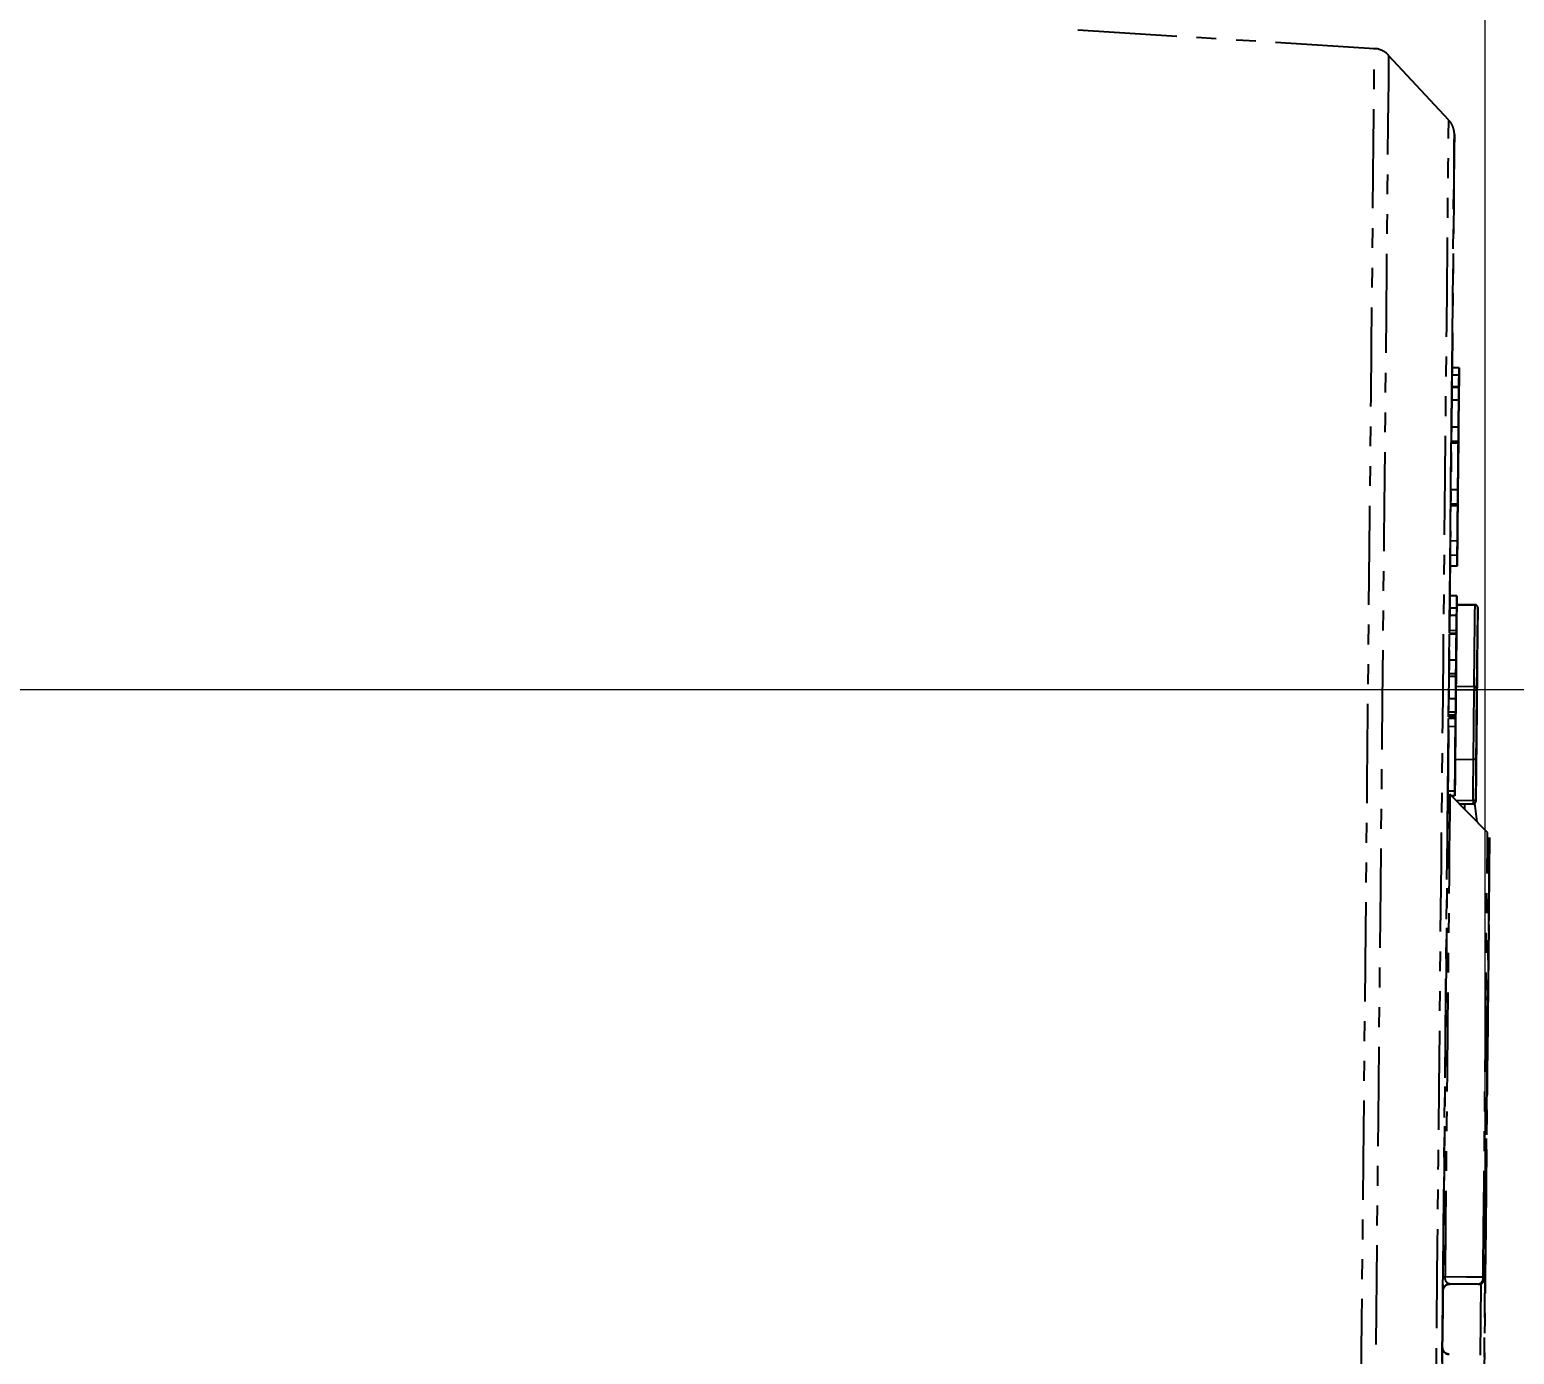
# Model space of a CAD drawing. Header units: millimetres. Extents: x 2454 to 4226, y 715 to 1968.
# Drawn here: x 3614.5 to 3709.6, y 1030.2 to 1115.1 of the extents above; entities that cross this region are included whole.
import ezdxf

# ---------------------------------------------------------------- set-up
doc = ezdxf.new("R2010")
doc.units = ezdxf.units.MM
doc.linetypes.add('PHANTOM', pattern=[12.7, 6.35, -1.27, 1.27, -1.27, 1.27, -1.27])
doc.layers.add('标注', color=3, linetype='Continuous', lineweight=13)
doc.styles.add('SLDTEXTSTYLE1', font='txt.shx', dxfattribs={"width": 0.7, "bigfont": 'gbcbig.shx'})
doc.dimstyles.new('SLDDIMSTYLE12$0', dxfattribs={"dimtxt": 12, "dimasz": 10, "dimexe": 0, "dimexo": 0.0625, "dimgap": 0.875, "dimtad": 1, "dimdec": 1, "dimlfac": 1.8, "dimrnd": 1e-09, "dimzin": 12, "dimdsep": 46, "dimtxsty": 'SLDTEXTSTYLE1', "dimcen": 0.09, "dimdle": 8.16, "dimclrd": 3, "dimclre": 3, "dimadec": 0, "dimazin": 3, "dimtfac": 1, "dimtdec": 1, "dimtofl": 0, "dimtmove": 0, "dimatfit": 3, "dimfxl": 0, "dimfrac": 2, "dimtolj": 1, "dimlwd": 5, "dimlwe": 5, "dimarcsym": 0})

# ---------------------------------------------------------------- blocks, each defined once
blk = doc.blocks.new('*D61')
at = {"layer": 'Defpoints', "color": 0, "transparency": 16777216}
for p in [(3519.375, 1192.133), (3519.375, 1063.18), (3707.733, 1035.479)]:
    blk.add_point(p, dxfattribs=at)
at = {"layer": '标注', "color": 3, "linetype": 'Continuous', "lineweight": 5, "transparency": 16777216}
for p, q in [((3519.375, 1063.243), (3519.375, 1192.133)), ((3697.733, 1192.133), (3529.375, 1192.133))]:
    blk.add_line(p, q, dxfattribs=at)
at = {"layer": '标注', "color": 3, "lineweight": 5, "transparency": 16777216}
blk.add_line((3707.733, 1035.541), (3707.733, 1192.133), dxfattribs=at)
at = {"layer": '标注', "color": 3, "transparency": 16777216}
for points in [[(3529.375, 1193.799), (3529.375, 1190.466), (3519.375, 1192.133)], [(3697.733, 1193.799), (3697.733, 1190.466), (3707.733, 1192.133)]]:
    blk.add_solid(points, dxfattribs=at)
at = {"layer": '标注', "color": 0, "transparency": 16777216, "insert": (3603.481, 1204.436), "char_height": 10, "attachment_point": 5, "style": 'SLDTEXTSTYLE1'}
blk.add_mtext('\\A1;{\\H2.28571x;195}', dxfattribs=at)
blk = doc.blocks.new('*D63')
at = {"layer": 'Defpoints', "color": 0, "transparency": 16777216}
for p in [(3469.361, 1174.458), (3739.556, 1174.458), (3205.353, 1072.804)]:
    blk.add_point(p, dxfattribs=at)
at = {"layer": '标注', "color": 3, "linetype": 'Continuous', "lineweight": 5, "transparency": 16777216}
for p, q in [((3469.424, 1174.458), (3739.556, 1174.458)), ((3739.556, 1082.804), (3739.556, 1164.458))]:
    blk.add_line(p, q, dxfattribs=at)
at = {"layer": '标注', "color": 3, "lineweight": 5, "transparency": 16777216}
blk.add_line((3205.416, 1072.804), (3739.556, 1072.804), dxfattribs=at)
at = {"layer": '标注', "color": 3, "transparency": 16777216}
for points in [[(3737.889, 1164.458), (3741.222, 1164.458), (3739.556, 1174.458)], [(3737.889, 1082.804), (3741.222, 1082.804), (3739.556, 1072.804)]]:
    blk.add_solid(points, dxfattribs=at)
at = {"layer": '标注', "color": 0, "transparency": 16777216, "insert": (3727.252, 1123.631), "char_height": 10, "attachment_point": 5, "rotation": 90, "style": 'SLDTEXTSTYLE1'}
blk.add_mtext('\\A1;{\\H2.28571x;115}', dxfattribs=at)

msp = doc.modelspace()

# ---------------------------------------------------------------- linework, layer by layer
at = {"color": 7, "linetype": 'PHANTOM', "lineweight": 25}
for p, q in [((3700.64, 1113.845), (3681.096, 1115.064)), ((3705.395, 1109.278), (3701.545, 1113.417)), ((3705.608, 1093.409), (3705.752, 1107.831)), ((3705.596, 1092.203), (3705.604, 1092.949)), ((3705.604, 1092.949), (3705.608, 1093.409)), ((3706.054, 1092.945), (3705.604, 1092.949)), ((3705.608, 1093.409), (3705.608, 1093.409)), ((3706.058, 1093.404), (3705.608, 1093.409)), ((3706.058, 1093.404), (3705.608, 1093.409)), ((3706.058, 1093.404), (3706.035, 1091.049)), ((3706.046, 1092.198), (3706.054, 1092.945)), ((3706.058, 1093.404), (3706.058, 1093.404)), ((3705.587, 1091.341), (3705.595, 1092.145)), ((3706.045, 1092.141), (3705.595, 1092.145)), ((3706.046, 1092.198), (3705.596, 1092.203)), ((3706.037, 1091.337), (3706.045, 1092.141)), ((3706.037, 1091.337), (3705.587, 1091.341)), ((3706.032, 1090.762), (3706.04, 1091.624)), ((3706.04, 1091.624), (3706.04, 1091.624)), ((3705.561, 1088.699), (3705.57, 1089.618)), ((3706.02, 1089.613), (3705.57, 1089.618)), ((3706.011, 1088.694), (3706.02, 1089.613)), ((3706.015, 1089.096), (3706.023, 1089.843)), ((3706.017, 1089.269), (3706.016, 1089.211)), ((3706.017, 1089.326), (3706.017, 1089.269)), ((3705.53, 1085.597), (3705.56, 1088.584)), ((3705.56, 1088.584), (3705.561, 1088.699)), ((3706.01, 1088.579), (3705.56, 1088.584)), ((3706.011, 1088.694), (3705.561, 1088.699)), ((3706.012, 1088.752), (3705.979, 1085.478)), ((3705.979, 1085.478), (3706.012, 1088.752)), ((3705.98, 1085.535), (3706.011, 1088.694)), ((3706.002, 1087.718), (3706.008, 1088.407)), ((3706.002, 1087.718), (3706.008, 1088.407)), ((3706.008, 1088.407), (3706.008, 1088.407)), ((3706.008, 1088.407), (3706.008, 1088.407)), ((3706.01, 1088.579), (3706.011, 1088.694)), ((3706.011, 1088.694), (3706.012, 1088.752)), ((3706.011, 1088.694), (3706.011, 1088.694)), ((3706.012, 1088.752), (3706.012, 1088.809)), ((3706.005, 1088.062), (3705.983, 1085.88)), ((3705.991, 1086.626), (3706, 1087.545)), ((3705.997, 1087.258), (3705.997, 1087.258)), ((3705.997, 1087.258), (3705.997, 1087.258)), ((3705.989, 1086.454), (3705.991, 1086.626)), ((3705.992, 1086.741), (3705.992, 1086.741)), ((3705.992, 1086.741), (3705.992, 1086.741)), ((3705.521, 1084.678), (3705.53, 1085.597)), ((3705.98, 1085.593), (3705.53, 1085.597)), ((3705.971, 1084.674), (3705.98, 1085.593)), ((3705.979, 1085.478), (3705.98, 1085.535)), ((3705.979, 1085.478), (3705.979, 1085.478)), ((3705.979, 1085.478), (3705.979, 1085.478)), ((3705.979, 1085.42), (3705.979, 1085.478)), ((3705.52, 1084.563), (3705.521, 1084.678)), ((3705.97, 1084.559), (3705.52, 1084.563)), ((3705.971, 1084.674), (3705.521, 1084.678)), ((3705.974, 1084.961), (3705.967, 1084.214)), ((3705.97, 1084.559), (3705.971, 1084.674)), ((3705.975, 1085.018), (3705.974, 1084.961)), ((3705.974, 1084.961), (3705.974, 1084.903)), ((3705.959, 1083.41), (3705.952, 1082.721)), ((3705.956, 1083.123), (3705.948, 1082.318)), ((3705.489, 1081.404), (3705.498, 1082.323)), ((3705.948, 1082.318), (3705.498, 1082.323)), ((3705.946, 1082.146), (3705.939, 1081.399)), ((3705.463, 1078.819), (3705.482, 1080.715)), ((3705.482, 1080.715), (3705.489, 1081.404)), ((3705.932, 1080.71), (3705.482, 1080.715)), ((3705.939, 1081.399), (3705.489, 1081.404)), ((3705.933, 1080.825), (3705.932, 1080.71)), ((3705.455, 1078.015), (3705.463, 1078.819)), ((3705.913, 1078.815), (3705.463, 1078.819)), ((3705.905, 1078.011), (3705.913, 1078.815)), ((3705.905, 1078.011), (3705.455, 1078.015)), ((3705.898, 1077.321), (3705.906, 1078.068)), ((3705.906, 1078.068), (3705.902, 1077.666)), ((3707.078, 1078.238), (3705.907, 1078.249)), ((3707.078, 1078.207), (3705.907, 1078.218)), ((3707.212, 1073.617), (3707.256, 1078.056)), ((3705.441, 1076.579), (3705.45, 1077.555)), ((3705.9, 1077.551), (3705.45, 1077.555)), ((3705.857, 1073.128), (3705.896, 1077.091)), ((3705.896, 1077.091), (3705.878, 1075.311)), ((3705.882, 1075.655), (3705.893, 1076.747)), ((3705.891, 1076.575), (3705.9, 1077.551)), ((3705.893, 1076.747), (3705.893, 1076.747)), ((3705.896, 1077.091), (3705.898, 1077.321)), ((3705.422, 1074.683), (3705.439, 1076.349)), ((3705.439, 1076.407), (3705.441, 1076.579)), ((3705.889, 1076.402), (3705.439, 1076.407)), ((3705.889, 1076.345), (3705.439, 1076.349)), ((3705.891, 1076.575), (3705.441, 1076.579)), ((3705.889, 1076.345), (3705.846, 1072.094)), ((3705.869, 1074.392), (3705.889, 1076.345)), ((3705.889, 1076.345), (3705.891, 1076.611)), ((3705.889, 1076.402), (3705.891, 1076.575)), ((3707.235, 1075.895), (3707.225, 1074.946)), ((3707.226, 1074.983), (3707.233, 1075.718)), ((3707.233, 1075.718), (3707.235, 1075.895)), ((3705.873, 1074.794), (3705.861, 1073.53)), ((3705.876, 1075.081), (3705.871, 1074.564)), ((3705.873, 1074.794), (3705.873, 1074.794)), ((3705.878, 1075.311), (3705.878, 1075.311)), ((3705.878, 1075.311), (3705.878, 1075.311)), ((3705.881, 1075.541), (3705.882, 1075.655)), ((3705.881, 1075.541), (3705.881, 1075.541)), ((3705.882, 1075.655), (3705.882, 1075.655)), ((3707.225, 1074.946), (3707.209, 1073.355)), ((3707.218, 1074.239), (3707.224, 1074.871)), ((3707.226, 1075.048), (3707.22, 1074.415)), ((3707.22, 1074.415), (3707.226, 1074.983)), ((3707.224, 1074.871), (3707.226, 1075.048)), ((3705.412, 1073.65), (3705.413, 1073.822)), ((3705.413, 1073.822), (3705.422, 1074.683)), ((3705.863, 1073.817), (3705.413, 1073.822)), ((3705.872, 1074.679), (3705.422, 1074.683)), ((3705.845, 1071.979), (3705.864, 1073.875)), ((3705.862, 1073.645), (3705.868, 1074.277)), ((3705.862, 1073.645), (3705.863, 1073.817)), ((3705.863, 1073.817), (3705.872, 1074.679)), ((3705.864, 1073.875), (3705.864, 1073.875)), ((3705.869, 1074.392), (3705.869, 1074.392)), ((3705.871, 1074.564), (3705.871, 1074.564)), ((3707.217, 1074.099), (3707.203, 1072.685)), ((3707.205, 1072.899), (3707.219, 1074.313)), ((3707.209, 1073.355), (3707.218, 1074.257)), ((3707.22, 1074.434), (3707.213, 1073.746)), ((3707.213, 1073.746), (3707.218, 1074.239)), ((3707.219, 1074.313), (3707.217, 1074.099)), ((3707.218, 1074.257), (3707.22, 1074.434)), ((3705.397, 1072.214), (3705.412, 1073.65)), ((3705.862, 1073.645), (3705.412, 1073.65)), ((3705.855, 1073.013), (3705.84, 1071.462)), ((3705.859, 1073.358), (3705.853, 1072.726)), ((3705.855, 1073.009), (3705.856, 1073.013)), ((3705.856, 1073.013), (3705.855, 1073.013)), ((3705.856, 1073.015), (3707.026, 1073.004)), ((3705.861, 1073.53), (3705.861, 1073.53)), ((3705.861, 1073.53), (3705.861, 1073.53)), ((3707.205, 1072.901), (3707.161, 1068.462)), ((3707.197, 1072.136), (3707.207, 1073.094)), ((3707.209, 1073.271), (3707.205, 1072.899)), ((3707.239, 1072.951), (3707.205, 1072.952)), ((3707.207, 1073.094), (3707.209, 1073.271)), ((3705.389, 1071.352), (3705.397, 1072.214)), ((3705.847, 1072.209), (3705.397, 1072.214)), ((3705.839, 1071.348), (3705.847, 1072.209)), ((3705.84, 1071.405), (3705.854, 1072.841)), ((3705.846, 1072.094), (3705.842, 1071.692)), ((3705.845, 1071.979), (3705.845, 1071.979)), ((3707.024, 1072.776), (3705.853, 1072.787)), ((3705.853, 1072.726), (3705.853, 1072.726)), ((3706.98, 1068.337), (3707.024, 1072.776)), ((3707.183, 1070.74), (3707.199, 1072.331)), ((3707.197, 1072.145), (3707.186, 1071.01)), ((3707.186, 1070.992), (3707.195, 1071.903)), ((3707.195, 1071.903), (3707.194, 1071.755)), ((3707.199, 1072.331), (3707.197, 1072.145)), ((3707.199, 1072.313), (3707.197, 1072.136)), ((3707.203, 1072.685), (3707.199, 1072.313)), ((3705.38, 1070.433), (3705.385, 1070.95)), ((3705.835, 1070.945), (3705.385, 1070.95)), ((3705.386, 1071.065), (3705.387, 1071.18)), ((3705.836, 1071.06), (3705.386, 1071.065)), ((3705.387, 1071.18), (3705.389, 1071.352)), ((3705.837, 1071.175), (3705.387, 1071.18)), ((3705.839, 1071.348), (3705.389, 1071.352)), ((3705.83, 1070.428), (3705.835, 1070.945)), ((3705.838, 1071.29), (3705.833, 1070.716)), ((3705.833, 1070.773), (3705.835, 1071.003)), ((3705.835, 1071.003), (3705.84, 1071.405)), ((3705.835, 1070.945), (3705.835, 1070.945)), ((3705.842, 1071.692), (3705.836, 1071.06)), ((3705.836, 1071.06), (3705.84, 1071.462)), ((3705.837, 1071.175), (3705.839, 1071.348)), ((3705.84, 1071.462), (3705.84, 1071.462)), ((3705.84, 1071.462), (3705.84, 1071.462)), ((3705.84, 1071.462), (3705.84, 1071.462)), ((3707.189, 1071.327), (3707.173, 1069.736)), ((3707.176, 1070.024), (3707.189, 1071.28)), ((3707.187, 1071.131), (3707.178, 1070.182)), ((3707.178, 1070.219), (3707.186, 1070.954)), ((3707.194, 1071.755), (3707.18, 1070.396)), ((3707.18, 1070.378), (3707.191, 1071.513)), ((3707.189, 1071.299), (3707.181, 1070.452)), ((3707.186, 1070.954), (3707.187, 1071.131)), ((3707.186, 1071.01), (3707.186, 1070.992)), ((3707.191, 1071.513), (3707.189, 1071.327)), ((3707.189, 1071.28), (3707.189, 1071.299)), ((3705.83, 1070.428), (3705.38, 1070.433)), ((3705.814, 1068.82), (3705.833, 1070.716)), ((3705.825, 1069.969), (3705.831, 1070.543)), ((3705.834, 1070.831), (3705.827, 1070.199)), ((3705.833, 1070.716), (3705.833, 1070.773)), ((3705.833, 1070.716), (3705.833, 1070.716)), ((3705.833, 1070.716), (3705.833, 1070.716)), ((3707.178, 1070.182), (3707.162, 1068.591)), ((3707.171, 1069.475), (3707.177, 1070.108)), ((3707.179, 1070.285), (3707.173, 1069.652)), ((3707.173, 1069.652), (3707.178, 1070.219)), ((3707.173, 1069.736), (3707.176, 1070.024)), ((3707.177, 1070.108), (3707.179, 1070.285)), ((3707.18, 1070.396), (3707.18, 1070.378)), ((3707.181, 1070.452), (3707.183, 1070.74)), ((3707.161, 1068.489), (3707.168, 1069.177)), ((3707.162, 1068.591), (3707.171, 1069.494)), ((3707.174, 1069.754), (3707.164, 1068.731)), ((3707.165, 1068.908), (3707.176, 1069.978)), ((3707.173, 1069.671), (3707.166, 1068.982)), ((3707.166, 1068.982), (3707.171, 1069.475)), ((3707.168, 1069.177), (3707.166, 1068.964)), ((3707.171, 1069.494), (3707.173, 1069.671)), ((3707.176, 1069.978), (3707.174, 1069.754)), ((3705.808, 1068.246), (3705.809, 1068.303)), ((3705.809, 1068.303), (3705.809, 1068.361)), ((3705.809, 1068.348), (3706.98, 1068.337)), ((3705.815, 1068.935), (3705.814, 1068.878)), ((3705.814, 1068.878), (3705.814, 1068.82)), ((3707.154, 1067.763), (3707.159, 1068.312)), ((3707.166, 1068.964), (3707.159, 1068.312)), ((3707.159, 1068.312), (3707.162, 1068.573)), ((3707.164, 1068.731), (3707.162, 1068.573)), ((3707.197, 1068.71), (3707.163, 1068.711)), ((3707.164, 1068.731), (3707.164, 1068.731)), ((3705.798, 1067.212), (3705.791, 1066.523)), ((3707.15, 1067.373), (3707.155, 1067.838)), ((3707.154, 1067.763), (3707.15, 1067.373)), ((3707.156, 1067.968), (3707.155, 1067.838)), ((3705.789, 1066.293), (3705.339, 1066.297)), ((3705.795, 1066.925), (3705.786, 1066.006)), ((3705.796, 1067.04), (3705.789, 1066.293)), ((3705.791, 1066.523), (3705.791, 1066.523)), ((3707.88, 1063.645), (3705.468, 1066.106)), ((3705.786, 1066.006), (3705.564, 1066.008)), ((3705.851, 1065.716), (3706.953, 1065.705)), ((3706.951, 1065.476), (3706.077, 1065.485)), ((3706.08, 1065.482), (3706.951, 1065.473)), ((3706.408, 1065.479), (3706.405, 1065.15)), ((3706.411, 1065.479), (3706.408, 1065.147)), ((3706.951, 1065.476), (3706.951, 1065.476)), ((3707.96, 1058.423), (3707.98, 1060.438)), ((3707.954, 1057.739), (3707.934, 1055.723)), ((3707.954, 1057.739), (3707.953, 1057.76)), ((3707.953, 1057.749), (3707.954, 1057.739)), ((3707.597, 1035.193), (3707.601, 1035.628)), ((3707.729, 1035.164), (3707.729, 1035.164)), ((3705.02, 1034.29), (3705.02, 1034.29)), ((3707.274, 1034.718), (3705.474, 1034.736)), ((3705.474, 1034.736), (3705.474, 1034.736)), ((3704.984, 1030.691), (3704.984, 1030.691))]:
    msp.add_line(p, q, dxfattribs=at)
at = {"color": 7, "linetype": 'PHANTOM', "lineweight": 25, "flags": 128}
for points in [[(3699.025, 951.239), (3699.025, 951.247), (3699.027, 951.474), (3699.032, 952.015), (3699.04, 952.869), (3699.052, 954.032), (3699.066, 955.499), (3699.084, 957.265), (3699.104, 959.323), (3699.128, 961.664), (3699.153, 964.281), (3699.182, 967.162), (3699.213, 970.297), (3699.247, 973.673), (3699.282, 977.278), (3699.32, 981.097), (3699.36, 985.115), (3699.402, 989.317), (3699.445, 993.687), (3699.49, 998.208), (3699.536, 1002.861), (3699.584, 1007.63), (3699.632, 1012.496), (3699.681, 1017.439), (3699.731, 1022.44), (3699.781, 1027.481), (3699.831, 1032.542), (3699.881, 1037.602), (3699.932, 1042.643), (3699.981, 1047.645), (3700.03, 1052.588), (3700.079, 1057.454), (3700.126, 1062.222), (3700.172, 1066.876), (3700.217, 1071.397), (3700.261, 1075.766), (3700.303, 1079.969), (3700.343, 1083.987), (3700.381, 1087.806), (3700.416, 1091.41), (3700.45, 1094.787), (3700.481, 1097.922), (3700.51, 1100.803), (3700.536, 1103.42), (3700.559, 1105.761), (3700.58, 1107.819), (3700.598, 1109.585), (3700.612, 1111.052), (3700.624, 1112.215), (3700.632, 1113.068), (3700.638, 1113.61), (3700.64, 1113.837), (3700.64, 1113.845)], [(3701.545, 1113.417), (3701.545, 1113.406), (3701.542, 1113.161), (3701.536, 1112.591), (3701.527, 1111.699), (3701.515, 1110.488), (3701.5, 1108.964), (3701.482, 1107.132), (3701.46, 1104.999), (3701.436, 1102.575), (3701.409, 1099.869), (3701.38, 1096.891), (3701.347, 1093.655), (3701.313, 1090.172), (3701.276, 1086.458), (3701.237, 1082.526), (3701.196, 1078.394), (3701.153, 1074.076), (3701.108, 1069.592), (3701.062, 1064.958), (3701.015, 1060.193), (3700.966, 1055.318), (3700.917, 1050.35), (3700.867, 1045.311), (3700.816, 1040.22), (3700.765, 1035.099), (3700.714, 1029.967), (3700.663, 1024.845), (3700.613, 1019.755), (3700.563, 1014.716), (3700.513, 1009.748), (3700.465, 1004.872), (3700.418, 1000.108), (3700.372, 995.474), (3700.327, 990.99), (3700.284, 986.672), (3700.243, 982.539), (3700.204, 978.608), (3700.167, 974.893), (3700.133, 971.411), (3700.101, 968.174), (3700.071, 965.197), (3700.044, 962.491), (3700.02, 960.067), (3699.999, 957.934), (3699.981, 956.102), (3699.966, 954.577), (3699.954, 953.366), (3699.945, 952.474), (3699.94, 951.905), (3699.937, 951.659), (3699.937, 951.649)], [(3703.869, 955.711), (3703.869, 955.718), (3703.872, 955.946), (3703.877, 956.496), (3703.885, 957.367), (3703.897, 958.553), (3703.912, 960.051), (3703.93, 961.854), (3703.951, 963.954), (3703.974, 966.343), (3704.001, 969.01), (3704.03, 971.944), (3704.061, 975.134), (3704.095, 978.564), (3704.132, 982.222), (3704.17, 986.092), (3704.211, 990.156), (3704.253, 994.399), (3704.296, 998.803), (3704.341, 1003.348), (3704.388, 1008.016), (3704.435, 1012.787), (3704.483, 1017.64), (3704.532, 1022.557), (3704.582, 1027.515), (3704.631, 1032.494), (3704.68, 1037.473), (3704.73, 1042.432), (3704.779, 1047.348), (3704.827, 1052.202), (3704.874, 1056.973), (3704.921, 1061.641), (3704.966, 1066.186), (3705.01, 1070.589), (3705.052, 1074.832), (3705.092, 1078.897), (3705.131, 1082.766), (3705.167, 1086.424), (3705.201, 1089.855), (3705.233, 1093.044), (3705.262, 1095.978), (3705.289, 1098.646), (3705.313, 1101.034), (3705.334, 1103.134), (3705.352, 1104.937), (3705.367, 1106.435), (3705.378, 1107.622), (3705.387, 1108.492), (3705.393, 1109.042), (3705.395, 1109.271), (3705.395, 1109.278)], [(3705.757, 1108.345), (3705.757, 1108.338), (3705.754, 1108.112), (3705.749, 1107.569), (3705.74, 1106.709), (3705.728, 1105.537), (3705.714, 1104.057), (3705.696, 1102.276), (3705.675, 1100.201), (3705.652, 1097.841), (3705.625, 1095.206), (3705.597, 1092.308), (3705.565, 1089.157), (3705.531, 1085.768), (3705.496, 1082.154), (3705.457, 1078.331), (3705.418, 1074.316), (3705.376, 1070.124), (3705.333, 1065.774), (3705.288, 1061.284), (3705.242, 1056.673), (3705.195, 1051.96), (3705.148, 1047.165), (3705.099, 1042.308), (3705.051, 1037.409), (3705.002, 1032.491), (3704.953, 1027.572), (3704.904, 1022.673), (3704.856, 1017.817), (3704.808, 1013.021), (3704.762, 1008.308), (3704.716, 1003.697), (3704.671, 999.207), (3704.628, 994.857), (3704.586, 990.665), (3704.546, 986.65), (3704.509, 982.827), (3704.473, 979.213), (3704.439, 975.824), (3704.408, 972.673), (3704.379, 969.775), (3704.353, 967.14), (3704.33, 964.78), (3704.309, 962.705), (3704.291, 960.924), (3704.277, 959.444), (3704.265, 958.272), (3704.257, 957.412), (3704.251, 956.869), (3704.249, 956.643), (3704.249, 956.636)], [(3705.752, 1107.831), (3705.756, 1108.244), (3705.757, 1108.345)], [(3707.026, 1073.004), (3707.033, 1073.758), (3707.041, 1074.486), (3707.048, 1075.185), (3707.054, 1075.855), (3707.061, 1076.493), (3707.067, 1077.099), (3707.072, 1077.671), (3707.078, 1078.207)], [(3707.078, 1078.238), (3707.078, 1078.237), (3707.078, 1078.232), (3707.078, 1078.222), (3707.078, 1078.207)], [(3707.256, 1078.056), (3707.251, 1077.525), (3707.245, 1076.958), (3707.239, 1076.358), (3707.233, 1075.726), (3707.226, 1075.062), (3707.219, 1074.369), (3707.212, 1073.648), (3707.205, 1072.901)], [(3707.026, 1073.004), (3707.026, 1072.977), (3707.025, 1072.947), (3707.025, 1072.917), (3707.025, 1072.886), (3707.024, 1072.855), (3707.024, 1072.826), (3707.024, 1072.799), (3707.024, 1072.776)], [(3707.026, 1073.004), (3707.061, 1073.001), (3707.095, 1072.995), (3707.126, 1072.986), (3707.153, 1072.973), (3707.175, 1072.957), (3707.192, 1072.94), (3707.202, 1072.921), (3707.205, 1072.901)], [(3707.133, 1065.655), (3707.134, 1065.758), (3707.138, 1066.147), (3707.144, 1066.806), (3707.153, 1067.708), (3707.164, 1068.814), (3707.177, 1070.081), (3707.191, 1071.454), (3707.205, 1072.878)], [(3707.204, 1072.773), (3707.204, 1072.796), (3707.205, 1072.868), (3707.206, 1072.989), (3707.208, 1073.156), (3707.21, 1073.366), (3707.212, 1073.617)], [(3707.205, 1072.878), (3707.204, 1072.801), (3707.204, 1072.773), (3707.204, 1072.773)], [(3706.953, 1065.705), (3706.957, 1066.053), (3706.96, 1066.409), (3706.964, 1066.764), (3706.967, 1067.114), (3706.971, 1067.452), (3706.974, 1067.772), (3706.977, 1068.069), (3706.98, 1068.337)], [(3707.161, 1068.462), (3707.158, 1068.176), (3707.155, 1067.86), (3707.151, 1067.519), (3707.148, 1067.158), (3707.144, 1066.785), (3707.14, 1066.406), (3707.137, 1066.027), (3707.133, 1065.655)], [(3705.029, 1035.242), (3705.062, 1038.491), (3705.093, 1041.685), (3705.124, 1044.793), (3705.154, 1047.786), (3705.182, 1050.636), (3705.209, 1053.318), (3705.234, 1055.805), (3705.256, 1058.074), (3705.277, 1060.105), (3705.294, 1061.879), (3705.309, 1063.378), (3705.321, 1064.59), (3705.33, 1065.502), (3705.336, 1066.106), (3705.339, 1066.397), (3705.34, 1066.424)], [(3705.468, 1066.106), (3705.468, 1066.033), (3705.463, 1065.634), (3705.456, 1064.893), (3705.445, 1063.818), (3705.431, 1062.419), (3705.414, 1060.71), (3705.394, 1058.71), (3705.372, 1056.439), (3705.347, 1053.921), (3705.32, 1051.181), (3705.29, 1048.248), (3705.26, 1045.153), (3705.227, 1041.926), (3705.194, 1038.602), (3705.161, 1035.215)], [(3706.953, 1065.705), (3706.953, 1065.664), (3706.953, 1065.624), (3706.952, 1065.585), (3706.952, 1065.55), (3706.952, 1065.52), (3706.951, 1065.497), (3706.951, 1065.482), (3706.951, 1065.476)], [(3707.213, 1064.326), (3707.098, 1065.355), (3707.075, 1065.524)], [(3707.601, 1035.628), (3707.628, 1038.311), (3707.659, 1041.37), (3707.688, 1044.337), (3707.716, 1047.184), (3707.743, 1049.881), (3707.768, 1052.4), (3707.791, 1054.716), (3707.812, 1056.805), (3707.83, 1058.646), (3707.846, 1060.221), (3707.859, 1061.512), (3707.869, 1062.507), (3707.876, 1063.195), (3707.88, 1063.571), (3707.88, 1063.645)], [(3707.98, 1060.438), (3707.993, 1061.667), (3708.001, 1062.563), (3708.007, 1063.118), (3708.009, 1063.324), (3708.007, 1063.18), (3708.003, 1062.687), (3707.994, 1061.851), (3707.982, 1060.681), (3707.968, 1059.191), (3707.95, 1057.397), (3707.929, 1055.32), (3707.906, 1052.983), (3707.88, 1050.413), (3707.853, 1047.64), (3707.823, 1044.694), (3707.793, 1041.609), (3707.761, 1038.42), (3707.729, 1035.164)], [(3707.729, 1035.164), (3707.758, 1038.15), (3707.787, 1041.073), (3707.816, 1043.9), (3707.842, 1046.598), (3707.868, 1049.139), (3707.891, 1051.493), (3707.912, 1053.634), (3707.931, 1055.538), (3707.948, 1057.184), (3707.961, 1058.553), (3707.972, 1059.63), (3707.98, 1060.404), (3707.984, 1060.865), (3707.986, 1061.008)], [(3707.986, 1061.008), (3707.986, 1061.008), (3707.984, 1060.831), (3707.98, 1060.424)], [(3707.98, 1060.424), (3707.979, 1060.337), (3707.971, 1059.532), (3707.96, 1058.423)], [(3707.451, 1007.189), (3707.472, 1009.217), (3707.494, 1011.509), (3707.52, 1014.04), (3707.547, 1016.779), (3707.576, 1019.697), (3707.606, 1022.759), (3707.638, 1025.932), (3707.67, 1029.179), (3707.703, 1032.464), (3707.735, 1035.748), (3707.768, 1038.995), (3707.799, 1042.168), (3707.83, 1045.231), (3707.859, 1048.148), (3707.886, 1050.888), (3707.911, 1053.418), (3707.934, 1055.71), (3707.954, 1057.739)], [(3707.934, 1055.723), (3707.915, 1053.845), (3707.894, 1051.728), (3707.871, 1049.395), (3707.846, 1046.873), (3707.819, 1044.189), (3707.791, 1041.375), (3707.762, 1038.46), (3707.733, 1035.479), (3707.703, 1032.464), (3707.673, 1029.448), (3707.643, 1026.467), (3707.614, 1023.553), (3707.586, 1020.738), (3707.56, 1018.055), (3707.534, 1015.532), (3707.511, 1013.2), (3707.49, 1011.082), (3707.471, 1009.204)], [(3705.161, 1035.215), (3706.525, 1035.202), (3707.597, 1035.193)], [(3705.02, 1034.296), (3705.009, 1033.228), (3704.98, 1030.306)], [(3704.981, 1030.308), (3705.01, 1033.228), (3705.021, 1034.297)], [(3704.984, 1030.69), (3704.985, 1030.82), (3704.991, 1031.377), (3704.996, 1031.933), (3705.002, 1032.491), (3705.008, 1033.048), (3705.013, 1033.604), (3705.019, 1034.161), (3705.024, 1034.716)], [(3704.985, 1030.684), (3704.988, 1030.959), (3705.018, 1034.022), (3705.021, 1034.298)], [(3707.42, 1030.181), (3707.443, 1032.466), (3707.465, 1034.696)]]:
    msp.add_lwpolyline(points, dxfattribs=at)
at = {"color": 7, "linetype": 'PHANTOM', "lineweight": 25}
for centre, radius, start, end in [((3707.076, 1078.058), 0.18, 359.43161, 89.4307), ((3707.09, 1078.04), 0.167, 5.2873, 94.28046), ((3707.048, 1072.935), 0.161, 261.38151, 348.00808), ((3707.004, 1068.495), 0.161, 261.38151, 348.00808), ((3706.953, 1065.656), 0.18, 269.41824, 359.4182), ((3706.993, 1065.5), 0.208, 47.891, 100.99118), ((3705.147, 1035.479), 0.265, 243.65387, 273.05751), ((3707.193, 1035.121), 0.411, 281.46531, 10.07652), ((3707.279, 1035.168), 0.45, 269.4307, 359.4307), ((3707.611, 1034.944), 0.249, 61.80955, 93.20159), ((3705.47, 1034.286), 0.45, 89.4307, 179.4307), ((3705.434, 1030.686), 0.45, 179.4307, 269.4307)]:
    msp.add_arc(centre, radius, start, end, dxfattribs=at)
for points, knots in [([(3701.572, 1113.374), (3701.56, 1113.392), (3701.454, 1113.548), (3701.142, 1113.725), (3700.814, 1113.863), (3700.643, 1113.84), (3700.632, 1113.839)], [0, 0, 0, 0, 0.061666, 0.521352, 0.969692, 1, 1, 1, 1]), ([(3705.752, 1107.831), (3705.753, 1107.918), (3705.755, 1108.17), (3705.756, 1108.309), (3705.757, 1108.343), (3705.757, 1108.348), (3705.757, 1108.354), (3705.757, 1108.361), (3705.757, 1108.38), (3705.756, 1108.413), (3705.751, 1108.498), (3705.731, 1108.643), (3705.66, 1108.878), (3705.575, 1109.08), (3705.474, 1109.176), (3705.46, 1109.19)], [0, 0, 0, 0, 0.252463, 0.732479, 0.852694, 0.885035, 0.898517, 0.905767, 0.90877, 0.911295, 0.917663, 0.934661, 0.956888, 0.993884, 1, 1, 1, 1]), ([(3706.01, 1088.522), (3706.014, 1088.928), (3706.022, 1089.74), (3706.032, 1090.767), (3706.045, 1092.086), (3706.054, 1092.963), (3706.058, 1093.404)], [0, 0, 0, 0, 0.280918, 0.561832, 0.779392, 1, 1, 1, 1]), ([(3706.054, 1092.945), (3706.049, 1092.443), (3706.04, 1091.616), (3706.029, 1090.467), (3706.019, 1089.494), (3706.013, 1088.846), (3706.01, 1088.522)], [0, 0, 0, 0, 0.339969, 0.559979, 0.77999, 1, 1, 1, 1]), ([(3706.016, 1089.211), (3706.022, 1089.77), (3706.03, 1090.549), (3706.04, 1091.547), (3706.044, 1091.981), (3706.046, 1092.198)], [0, 0, 0, 0, 0.560105, 0.780141, 1, 1, 1, 1]), ([(3706.045, 1092.141), (3706.04, 1091.602), (3706.031, 1090.641), (3706.021, 1089.688), (3706.017, 1089.269)], [0, 0, 0, 0, 0.559945, 1, 1, 1, 1]), ([(3705.57, 1089.618), (3705.573, 1089.895), (3705.577, 1090.325), (3705.583, 1090.912), (3705.586, 1091.198), (3705.587, 1091.341)], [0, 0, 0, 0, 0.474846, 0.738822, 1, 1, 1, 1]), ([(3706.04, 1091.624), (3706.025, 1090.087), (3706.006, 1088.147), (3705.983, 1085.811), (3705.971, 1084.605), (3705.963, 1083.808), (3705.959, 1083.41)], [0, 0, 0, 0, 0.560048, 0.706751, 0.853452, 1, 1, 1, 1]), ([(3706.035, 1091.049), (3706.033, 1090.904), (3706.03, 1090.614), (3706.025, 1090.031), (3706.016, 1089.2), (3706.01, 1088.532), (3706.005, 1088.062)], [0, 0, 0, 0, 0.18574, 0.372605, 0.559486, 1, 1, 1, 1]), ([(3706.017, 1089.269), (3706.021, 1089.66), (3706.026, 1090.205), (3706.033, 1090.907), (3706.036, 1091.194), (3706.037, 1091.337)], [0, 0, 0, 0, 0.5612182, 0.7817784, 1, 1, 1, 1]), ([(3705.997, 1087.258), (3706.004, 1087.915), (3706.013, 1088.83), (3706.024, 1090.003), (3706.029, 1090.509), (3706.032, 1090.762)], [0, 0, 0, 0, 0.560211, 0.780295, 1, 1, 1, 1]), ([(3706.023, 1089.843), (3706.018, 1089.36), (3706.009, 1088.499), (3706.001, 1087.637), (3705.997, 1087.258)], [0, 0, 0, 0, 0.559997, 1, 1, 1, 1]), ([(3705.997, 1087.258), (3706.001, 1087.605), (3706.007, 1088.224), (3706.013, 1088.83), (3706.015, 1089.096)], [0, 0, 0, 0, 0.56079, 1, 1, 1, 1]), ([(3706.02, 1089.613), (3706.02, 1089.543), (3706.018, 1089.401), (3706.018, 1089.339), (3706.018, 1089.331), (3706.017, 1089.326)], [0, 0, 0, 0, 0.275466, 0.557059, 1, 1, 1, 1]), ([(3706.008, 1088.407), (3706.006, 1088.133), (3706, 1087.583), (3705.991, 1086.608), (3705.984, 1085.906), (3705.979, 1085.478)], [0, 0, 0, 0, 0.279666, 0.559791, 1, 1, 1, 1]), ([(3706.008, 1088.407), (3706.003, 1087.861), (3705.993, 1086.885), (3705.984, 1085.908), (3705.979, 1085.478)], [0, 0, 0, 0, 0.559999, 1, 1, 1, 1]), ([(3706.012, 1088.801), (3706.012, 1088.808), (3706.012, 1088.824), (3706.011, 1088.667), (3706.01, 1088.579)], [0, 0, 0, 0, 0.437977, 1, 1, 1, 1]), ([(3705.979, 1085.478), (3705.983, 1085.899), (3705.989, 1086.485), (3705.997, 1087.237), (3706, 1087.558), (3706.002, 1087.718)], [0, 0, 0, 0, 0.560518, 0.780756, 1, 1, 1, 1]), ([(3705.979, 1085.478), (3705.983, 1085.899), (3705.989, 1086.485), (3705.997, 1087.237), (3706, 1087.558), (3706.002, 1087.718)], [0, 0, 0, 0, 0.560518, 0.780756, 1, 1, 1, 1]), ([(3706, 1087.545), (3705.999, 1087.472), (3705.998, 1087.323), (3705.997, 1087.256), (3705.997, 1087.26), (3705.997, 1087.262)], [0, 0, 0, 0, 0.350408, 0.705098, 1, 1, 1, 1]), ([(3705.952, 1082.721), (3705.959, 1083.472), (3705.973, 1084.816), (3705.986, 1086.153), (3705.992, 1086.741)], [0, 0, 0, 0, 0.559723, 1, 1, 1, 1]), ([(3705.967, 1084.214), (3705.972, 1084.688), (3705.98, 1085.533), (3705.988, 1086.372), (3705.992, 1086.741)], [0, 0, 0, 0, 0.559774, 1, 1, 1, 1]), ([(3705.992, 1086.741), (3705.989, 1086.407), (3705.983, 1085.811), (3705.977, 1085.22), (3705.974, 1084.961)], [0, 0, 0, 0, 0.56022, 1, 1, 1, 1]), ([(3705.992, 1086.741), (3705.992, 1086.739), (3705.992, 1086.735), (3705.99, 1086.54), (3705.989, 1086.454)], [0, 0, 0, 0, 0.561257, 1, 1, 1, 1]), ([(3705.983, 1085.88), (3705.979, 1085.485), (3705.972, 1084.694), (3705.955, 1083.01), (3705.941, 1081.654), (3705.933, 1080.825)], [0, 0, 0, 0, 0.27997, 0.5601155, 1, 1, 1, 1]), ([(3705.98, 1085.593), (3705.98, 1085.561), (3705.979, 1085.498), (3705.979, 1085.44), (3705.979, 1085.409), (3705.979, 1085.415), (3705.979, 1085.418)], [0, 0, 0, 0, 0.17334, 0.348675, 0.6989, 1, 1, 1, 1]), ([(3705.498, 1082.323), (3705.503, 1082.818), (3705.51, 1083.569), (3705.518, 1084.311), (3705.52, 1084.563)], [0, 0, 0, 0, 0.660623, 1, 1, 1, 1]), ([(3705.932, 1080.71), (3705.941, 1081.624), (3705.957, 1083.255), (3705.97, 1084.559), (3705.976, 1085.133)], [0, 0, 0, 0, 0.559981, 1, 1, 1, 1]), ([(3705.939, 1081.399), (3705.946, 1082.076), (3705.958, 1083.285), (3705.969, 1084.489), (3705.975, 1085.018)], [0, 0, 0, 0, 0.559835, 1, 1, 1, 1]), ([(3705.976, 1085.133), (3705.973, 1084.794), (3705.967, 1084.236), (3705.959, 1083.459), (3705.953, 1082.802), (3705.948, 1082.365), (3705.946, 1082.146)], [0, 0, 0, 0, 0.340013, 0.560022, 0.780028, 1, 1, 1, 1]), ([(3705.948, 1082.318), (3705.953, 1082.814), (3705.962, 1083.699), (3705.97, 1084.575), (3705.974, 1084.961)], [0, 0, 0, 0, 0.559714, 1, 1, 1, 1]), ([(3705.974, 1084.961), (3705.971, 1084.614), (3705.965, 1083.996), (3705.959, 1083.389), (3705.956, 1083.123)], [0, 0, 0, 0, 0.560513, 1, 1, 1, 1]), ([(3705.974, 1084.903), (3705.973, 1084.887), (3705.973, 1084.857), (3705.971, 1084.65), (3705.97, 1084.559)], [0, 0, 0, 0, 0.561121, 1, 1, 1, 1]), ([(3705.913, 1078.815), (3705.908, 1078.33), (3705.899, 1077.361), (3705.882, 1075.639), (3705.869, 1074.402), (3705.862, 1073.645)], [0, 0, 0, 0, 0.279869, 0.559918, 1, 1, 1, 1]), ([(3705.451, 1077.555), (3705.451, 1077.561), (3705.451, 1077.647), (3705.453, 1077.771), (3705.454, 1077.913), (3705.455, 1077.975), (3705.455, 1078.01), (3705.455, 1078.018), (3705.455, 1078.016), (3705.455, 1078.015)], [0, 0, 0, 0, 0.032071, 0.515093, 0.757346, 0.87775, 0.940742, 0.968533, 1, 1, 1, 1]), ([(3705.831, 1070.543), (3705.836, 1071.087), (3705.848, 1072.289), (3705.867, 1074.139), (3705.883, 1075.777), (3705.894, 1076.918), (3705.9, 1077.488), (3705.903, 1077.767), (3705.904, 1077.909), (3705.905, 1077.971), (3705.905, 1078.006), (3705.905, 1078.013), (3705.905, 1078.011), (3705.905, 1078.011)], [0, 0, 0, 0, 0.2157, 0.477114, 0.738529, 0.869233, 0.934584, 0.967228, 0.983601, 0.991738, 0.995995, 0.997873, 1, 1, 1, 1]), ([(3705.902, 1077.666), (3705.902, 1077.647), (3705.901, 1077.614), (3705.897, 1077.211), (3705.896, 1077.034)], [0, 0, 0, 0, 0.560581, 1, 1, 1, 1]), ([(3705.896, 1077.034), (3705.893, 1076.771), (3705.888, 1076.3), (3705.883, 1075.773), (3705.881, 1075.541)], [0, 0, 0, 0, 0.559921, 1, 1, 1, 1]), ([(3705.9, 1077.551), (3705.9, 1077.52), (3705.9, 1077.458), (3705.899, 1077.364), (3705.898, 1077.266), (3705.896, 1077.144), (3705.895, 1077.015), (3705.894, 1076.907), (3705.892, 1076.719), (3705.892, 1076.661), (3705.891, 1076.615), (3705.891, 1076.585), (3705.891, 1076.554), (3705.89, 1076.524), (3705.89, 1076.49), (3705.89, 1076.45), (3705.889, 1076.397), (3705.889, 1076.365), (3705.889, 1076.345)], [0, 0, 0, 0, 0.023224, 0.046795, 0.093507, 0.187123, 0.374543, 0.749392, 0.811774, 0.835286, 0.847382, 0.853304, 0.858912, 0.871473, 0.884325, 0.90349, 0.938093, 1, 1, 1, 1]), ([(3705.893, 1076.747), (3705.894, 1076.866), (3705.896, 1077.079), (3705.896, 1077.088), (3705.896, 1077.091)], [0, 0, 0, 0, 0.5597856, 1, 1, 1, 1]), ([(3705.891, 1076.619), (3705.891, 1076.625), (3705.891, 1076.646), (3705.89, 1076.504), (3705.889, 1076.402)], [0, 0, 0, 0, 0.2859089, 1, 1, 1, 1]), ([(3705.871, 1074.564), (3705.872, 1074.645), (3705.873, 1074.79), (3705.873, 1074.793), (3705.873, 1074.794)], [0, 0, 0, 0, 0.557298, 1, 1, 1, 1]), ([(3705.878, 1075.311), (3705.878, 1075.308), (3705.878, 1075.302), (3705.878, 1075.286), (3705.878, 1075.233), (3705.877, 1075.216), (3705.877, 1075.198), (3705.877, 1075.184), (3705.877, 1075.17), (3705.877, 1075.127), (3705.876, 1075.103), (3705.876, 1075.081)], [0, 0, 0, 0, 0.419607, 0.748833, 0.780193, 0.811936, 0.828091, 0.843719, 0.85893, 0.874541, 1, 1, 1, 1]), ([(3705.868, 1074.277), (3705.866, 1074.033), (3705.861, 1073.595), (3705.858, 1073.271), (3705.857, 1073.128)], [0, 0, 0, 0, 0.558722, 1, 1, 1, 1]), ([(3705.864, 1073.875), (3705.864, 1073.876), (3705.864, 1073.879), (3705.862, 1073.716), (3705.862, 1073.645)], [0, 0, 0, 0, 0.561133, 1, 1, 1, 1]), ([(3705.872, 1074.679), (3705.872, 1074.657), (3705.871, 1074.612), (3705.871, 1074.543), (3705.87, 1074.491), (3705.869, 1074.392), (3705.869, 1074.381), (3705.869, 1074.385), (3705.869, 1074.386)], [0, 0, 0, 0, 0.08473, 0.168401, 0.252929, 0.337206, 0.90037, 1, 1, 1, 1]), ([(3705.859, 1073.415), (3705.855, 1072.931), (3705.846, 1072.065), (3705.838, 1071.208), (3705.834, 1070.831)], [0, 0, 0, 0, 0.560115, 1, 1, 1, 1]), ([(3705.853, 1072.726), (3705.853, 1072.799), (3705.855, 1072.945), (3705.855, 1072.984), (3705.855, 1073.004)], [0, 0, 0, 0, 0.498279, 1, 1, 1, 1]), ([(3705.854, 1072.841), (3705.855, 1072.989), (3705.858, 1073.252), (3705.859, 1073.365), (3705.859, 1073.415)], [0, 0, 0, 0, 0.560779, 1, 1, 1, 1]), ([(3705.861, 1073.53), (3705.861, 1073.532), (3705.861, 1073.535), (3705.86, 1073.466), (3705.86, 1073.435), (3705.86, 1073.413), (3705.859, 1073.383), (3705.859, 1073.366), (3705.859, 1073.358)], [0, 0, 0, 0, 0.749014, 0.873983, 0.905501, 0.93786, 0.967482, 1, 1, 1, 1]), ([(3707.206, 1073.038), (3707.206, 1072.99), (3707.205, 1072.892), (3707.203, 1072.707), (3707.201, 1072.511), (3707.197, 1072.131), (3707.195, 1071.891), (3707.193, 1071.699)], [0, 0, 0, 0, 0.125329, 0.250449, 0.375699, 0.501004, 1, 1, 1, 1]), ([(3707.195, 1071.922), (3707.197, 1072.053), (3707.198, 1072.25), (3707.202, 1072.561), (3707.203, 1072.75), (3707.204, 1072.825), (3707.205, 1072.862)], [0, 0, 0, 0, 0.501698, 0.750126, 0.875254, 1, 1, 1, 1]), ([(3707.205, 1072.862), (3707.205, 1072.89), (3707.205, 1072.946), (3707.206, 1072.963), (3707.204, 1072.835), (3707.202, 1072.639), (3707.201, 1072.508)], [0, 0, 0, 0, 0.124691, 0.249737, 0.498265, 1, 1, 1, 1]), ([(3707.203, 1072.731), (3707.205, 1072.913), (3707.207, 1073.14), (3707.208, 1073.24), (3707.208, 1073.235), (3707.208, 1073.166), (3707.207, 1073.081), (3707.206, 1073.038)], [0, 0, 0, 0, 0.499133, 0.624424, 0.749622, 0.874708, 1, 1, 1, 1]), ([(3705.847, 1072.209), (3705.847, 1072.185), (3705.847, 1072.135), (3705.846, 1072.059), (3705.845, 1072.003), (3705.845, 1071.971), (3705.845, 1071.976), (3705.845, 1071.979)], [0, 0, 0, 0, 0.087295, 0.17512, 0.349815, 0.699759, 1, 1, 1, 1]), ([(3707.19, 1071.41), (3707.191, 1071.458), (3707.192, 1071.555), (3707.193, 1071.737), (3707.195, 1071.931), (3707.199, 1072.306), (3707.201, 1072.542), (3707.203, 1072.731)], [0, 0, 0, 0, 0.125297, 0.250413, 0.375603, 0.500878, 1, 1, 1, 1]), ([(3707.192, 1071.587), (3707.192, 1071.559), (3707.191, 1071.502), (3707.191, 1071.478), (3707.192, 1071.594), (3707.194, 1071.791), (3707.195, 1071.922)], [0, 0, 0, 0, 0.12479, 0.249939, 0.498148, 1, 1, 1, 1]), ([(3707.201, 1072.508), (3707.2, 1072.379), (3707.198, 1072.187), (3707.195, 1071.883), (3707.193, 1071.696), (3707.192, 1071.623), (3707.192, 1071.587)], [0, 0, 0, 0, 0.501886, 0.750204, 0.875265, 1, 1, 1, 1]), ([(3705.835, 1070.945), (3705.831, 1070.567), (3705.824, 1069.891), (3705.818, 1069.227), (3705.815, 1068.935)], [0, 0, 0, 0, 0.559766, 1, 1, 1, 1]), ([(3705.833, 1070.716), (3705.833, 1070.769), (3705.834, 1070.875), (3705.835, 1070.934), (3705.835, 1070.941), (3705.835, 1070.945)], [0, 0, 0, 0, 0.278373, 0.558839, 1, 1, 1, 1]), ([(3705.835, 1070.945), (3705.835, 1070.941), (3705.835, 1070.934), (3705.834, 1070.822), (3705.833, 1070.773)], [0, 0, 0, 0, 0.560069, 1, 1, 1, 1]), ([(3705.84, 1071.462), (3705.84, 1071.463), (3705.84, 1071.465), (3705.838, 1071.263), (3705.837, 1071.175)], [0, 0, 0, 0, 0.562025, 1, 1, 1, 1]), ([(3705.84, 1071.462), (3705.84, 1071.467), (3705.84, 1071.471), (3705.84, 1071.401), (3705.839, 1071.379), (3705.839, 1071.359), (3705.839, 1071.338), (3705.839, 1071.316), (3705.839, 1071.301), (3705.838, 1071.29)], [0, 0, 0, 0, 0.748872, 0.853744, 0.894502, 0.937761, 0.953338, 0.967681, 1, 1, 1, 1]), ([(3707.193, 1071.699), (3707.191, 1071.518), (3707.189, 1071.291), (3707.188, 1071.2), (3707.188, 1071.212), (3707.189, 1071.283), (3707.19, 1071.368), (3707.19, 1071.41)], [0, 0, 0, 0, 0.498982, 0.624271, 0.749515, 0.874666, 1, 1, 1, 1]), ([(3705.339, 1066.297), (3705.346, 1067.078), (3705.357, 1068.166), (3705.371, 1069.55), (3705.377, 1070.139), (3705.38, 1070.433)], [0, 0, 0, 0, 0.560163, 0.780247, 1, 1, 1, 1]), ([(3705.789, 1066.293), (3705.796, 1067.074), (3705.807, 1068.161), (3705.821, 1069.545), (3705.827, 1070.134), (3705.83, 1070.428)], [0, 0, 0, 0, 0.560163, 0.780247, 1, 1, 1, 1]), ([(3705.833, 1070.773), (3705.826, 1070.048), (3705.816, 1069.038), (3705.803, 1067.747), (3705.798, 1067.199), (3705.795, 1066.925)], [0, 0, 0, 0, 0.560075, 0.780101, 1, 1, 1, 1]), ([(3705.831, 1070.543), (3705.828, 1070.227), (3705.822, 1069.66), (3705.817, 1069.117), (3705.814, 1068.878)], [0, 0, 0, 0, 0.559534, 1, 1, 1, 1]), ([(3705.814, 1068.878), (3705.816, 1069.083), (3705.82, 1069.45), (3705.824, 1069.81), (3705.825, 1069.969)], [0, 0, 0, 0, 0.560026, 1, 1, 1, 1]), ([(3705.786, 1066.006), (3705.79, 1066.438), (3705.798, 1067.211), (3705.805, 1067.929), (3705.808, 1068.246)], [0, 0, 0, 0, 0.5594679, 1, 1, 1, 1]), ([(3705.791, 1066.523), (3705.794, 1066.861), (3705.8, 1067.467), (3705.806, 1068.048), (3705.809, 1068.303)], [0, 0, 0, 0, 0.559614, 1, 1, 1, 1]), ([(3705.809, 1068.361), (3705.807, 1068.108), (3705.802, 1067.658), (3705.798, 1067.228), (3705.796, 1067.04)], [0, 0, 0, 0, 0.560388, 1, 1, 1, 1]), ([(3705.809, 1068.303), (3705.807, 1068.097), (3705.803, 1067.728), (3705.799, 1067.37), (3705.798, 1067.212)], [0, 0, 0, 0, 0.5601096, 1, 1, 1, 1]), ([(3707.155, 1067.838), (3707.155, 1067.915), (3707.157, 1068.069), (3707.16, 1068.355), (3707.162, 1068.617), (3707.164, 1068.736), (3707.164, 1068.796)], [0, 0, 0, 0, 0.280748, 0.559845, 0.779251, 1, 1, 1, 1]), ([(3707.162, 1068.582), (3707.162, 1068.531), (3707.161, 1068.429), (3707.158, 1068.175), (3707.157, 1068.047), (3707.156, 1067.968)], [0, 0, 0, 0, 0.280741, 0.559569, 1, 1, 1, 1]), ([(3707.162, 1068.573), (3707.162, 1068.61), (3707.163, 1068.684), (3707.163, 1068.726), (3707.163, 1068.675), (3707.162, 1068.613), (3707.162, 1068.582)], [0, 0, 0, 0, 0.280414, 0.55968, 0.779182, 1, 1, 1, 1]), ([(3707.164, 1068.796), (3707.165, 1068.846), (3707.166, 1068.947), (3707.166, 1069.002), (3707.166, 1068.986), (3707.166, 1068.934), (3707.165, 1068.908)], [0, 0, 0, 0, 0.28037, 0.559216, 0.779715, 1, 1, 1, 1]), ([(3705.02, 1034.29), (3705.02, 1034.301), (3705.02, 1034.322), (3705.022, 1034.494), (3705.024, 1034.747), (3705.027, 1035.019), (3705.029, 1035.168), (3705.029, 1035.242)], [0, 0, 0, 0, 0.250231, 0.50003, 0.749173, 0.874662, 1, 1, 1, 1]), ([(3705.474, 1034.736), (3705.438, 1034.741), (3705.366, 1034.752), (3705.281, 1034.822), (3705.222, 1034.912), (3705.187, 1034.995), (3705.166, 1035.082), (3705.159, 1035.158), (3705.16, 1035.196), (3705.161, 1035.215)], [0, 0, 0, 0, 0.286546, 0.561069, 0.68919, 0.805477, 0.906505, 0.953176, 1, 1, 1, 1]), ([(3707.465, 1034.758), (3707.502, 1034.779), (3707.58, 1034.823), (3707.658, 1034.918), (3707.716, 1035.033), (3707.724, 1035.115), (3707.729, 1035.164)], [0, 0, 0, 0, 0.23356, 0.498754, 0.70532, 1, 1, 1, 1]), ([(3705.056, 1034.463), (3705.075, 1034.5), (3705.112, 1034.571), (3705.219, 1034.682), (3705.309, 1034.732), (3705.365, 1034.764)], [0, 0, 0, 0, 0.284525, 0.548936, 1, 1, 1, 1]), ([(3705.123, 1034.572), (3705.146, 1034.597), (3705.195, 1034.648), (3705.313, 1034.718), (3705.411, 1034.729), (3705.474, 1034.736)], [0, 0, 0, 0, 0.237178, 0.50093, 1, 1, 1, 1]), ([(3707.274, 1034.718), (3707.31, 1034.72), (3707.375, 1034.723), (3707.437, 1034.747), (3707.465, 1034.758)], [0, 0, 0, 0, 0.544669, 1, 1, 1, 1]), ([(3704.975, 1029.739), (3704.975, 1029.814), (3704.977, 1029.963), (3704.979, 1030.235), (3704.982, 1030.487), (3704.984, 1030.66), (3704.984, 1030.68), (3704.984, 1030.691)], [0, 0, 0, 0, 0.125386, 0.251061, 0.500313, 0.750116, 1, 1, 1, 1]), ([(3705.43, 1030.236), (3705.366, 1030.244), (3705.269, 1030.257), (3705.152, 1030.329), (3705.104, 1030.382), (3705.081, 1030.407)], [0, 0, 0, 0, 0.49907, 0.762803, 1, 1, 1, 1])]:
    msp.add_open_spline(points, degree=3, knots=knots, dxfattribs=at)
for points in [[(3705.02, 1034.29), (3705.025, 1034.342), (3705.035, 1034.445), (3705.094, 1034.53), (3705.123, 1034.572)], [(3705.081, 1030.407), (3705.053, 1030.45), (3704.996, 1030.536), (3704.988, 1030.639), (3704.984, 1030.691)]]:
    msp.add_open_spline(points, degree=3, dxfattribs=at)

# ---------------------------------------------------------------- dimensions: what is measured, and where the dimension line sits
at = {"layer": '标注'}
dim = msp.add_linear_dim(base=(3519.375, 1192.133), p1=(3707.733, 1035.479), p2=(3519.375, 1063.18), text='{\\H2.28571x;195}', dimstyle='SLDDIMSTYLE12$0', override={"dimtxt": 10, "dimtdec": 3, "dimtzin": 0}, dxfattribs=at)
dim.commit()
dim.dimension.update_dxf_attribs({"geometry": '*D61', "text_midpoint": (3603.481, 1192.133), "dimtype": 160})
dim = msp.add_linear_dim(base=(3739.556, 1174.458), p1=(3205.353, 1072.804), p2=(3469.361, 1174.458), angle=90, text='{\\H2.28571x;115}', dimstyle='SLDDIMSTYLE12$0', override={"dimtxt": 10, "dimtdec": 3, "dimtzin": 0}, dxfattribs=at)
dim.commit()
dim.dimension.update_dxf_attribs({"geometry": '*D63', "text_midpoint": (3727.252, 1123.631)})

doc.saveas('drawing.dxf')
